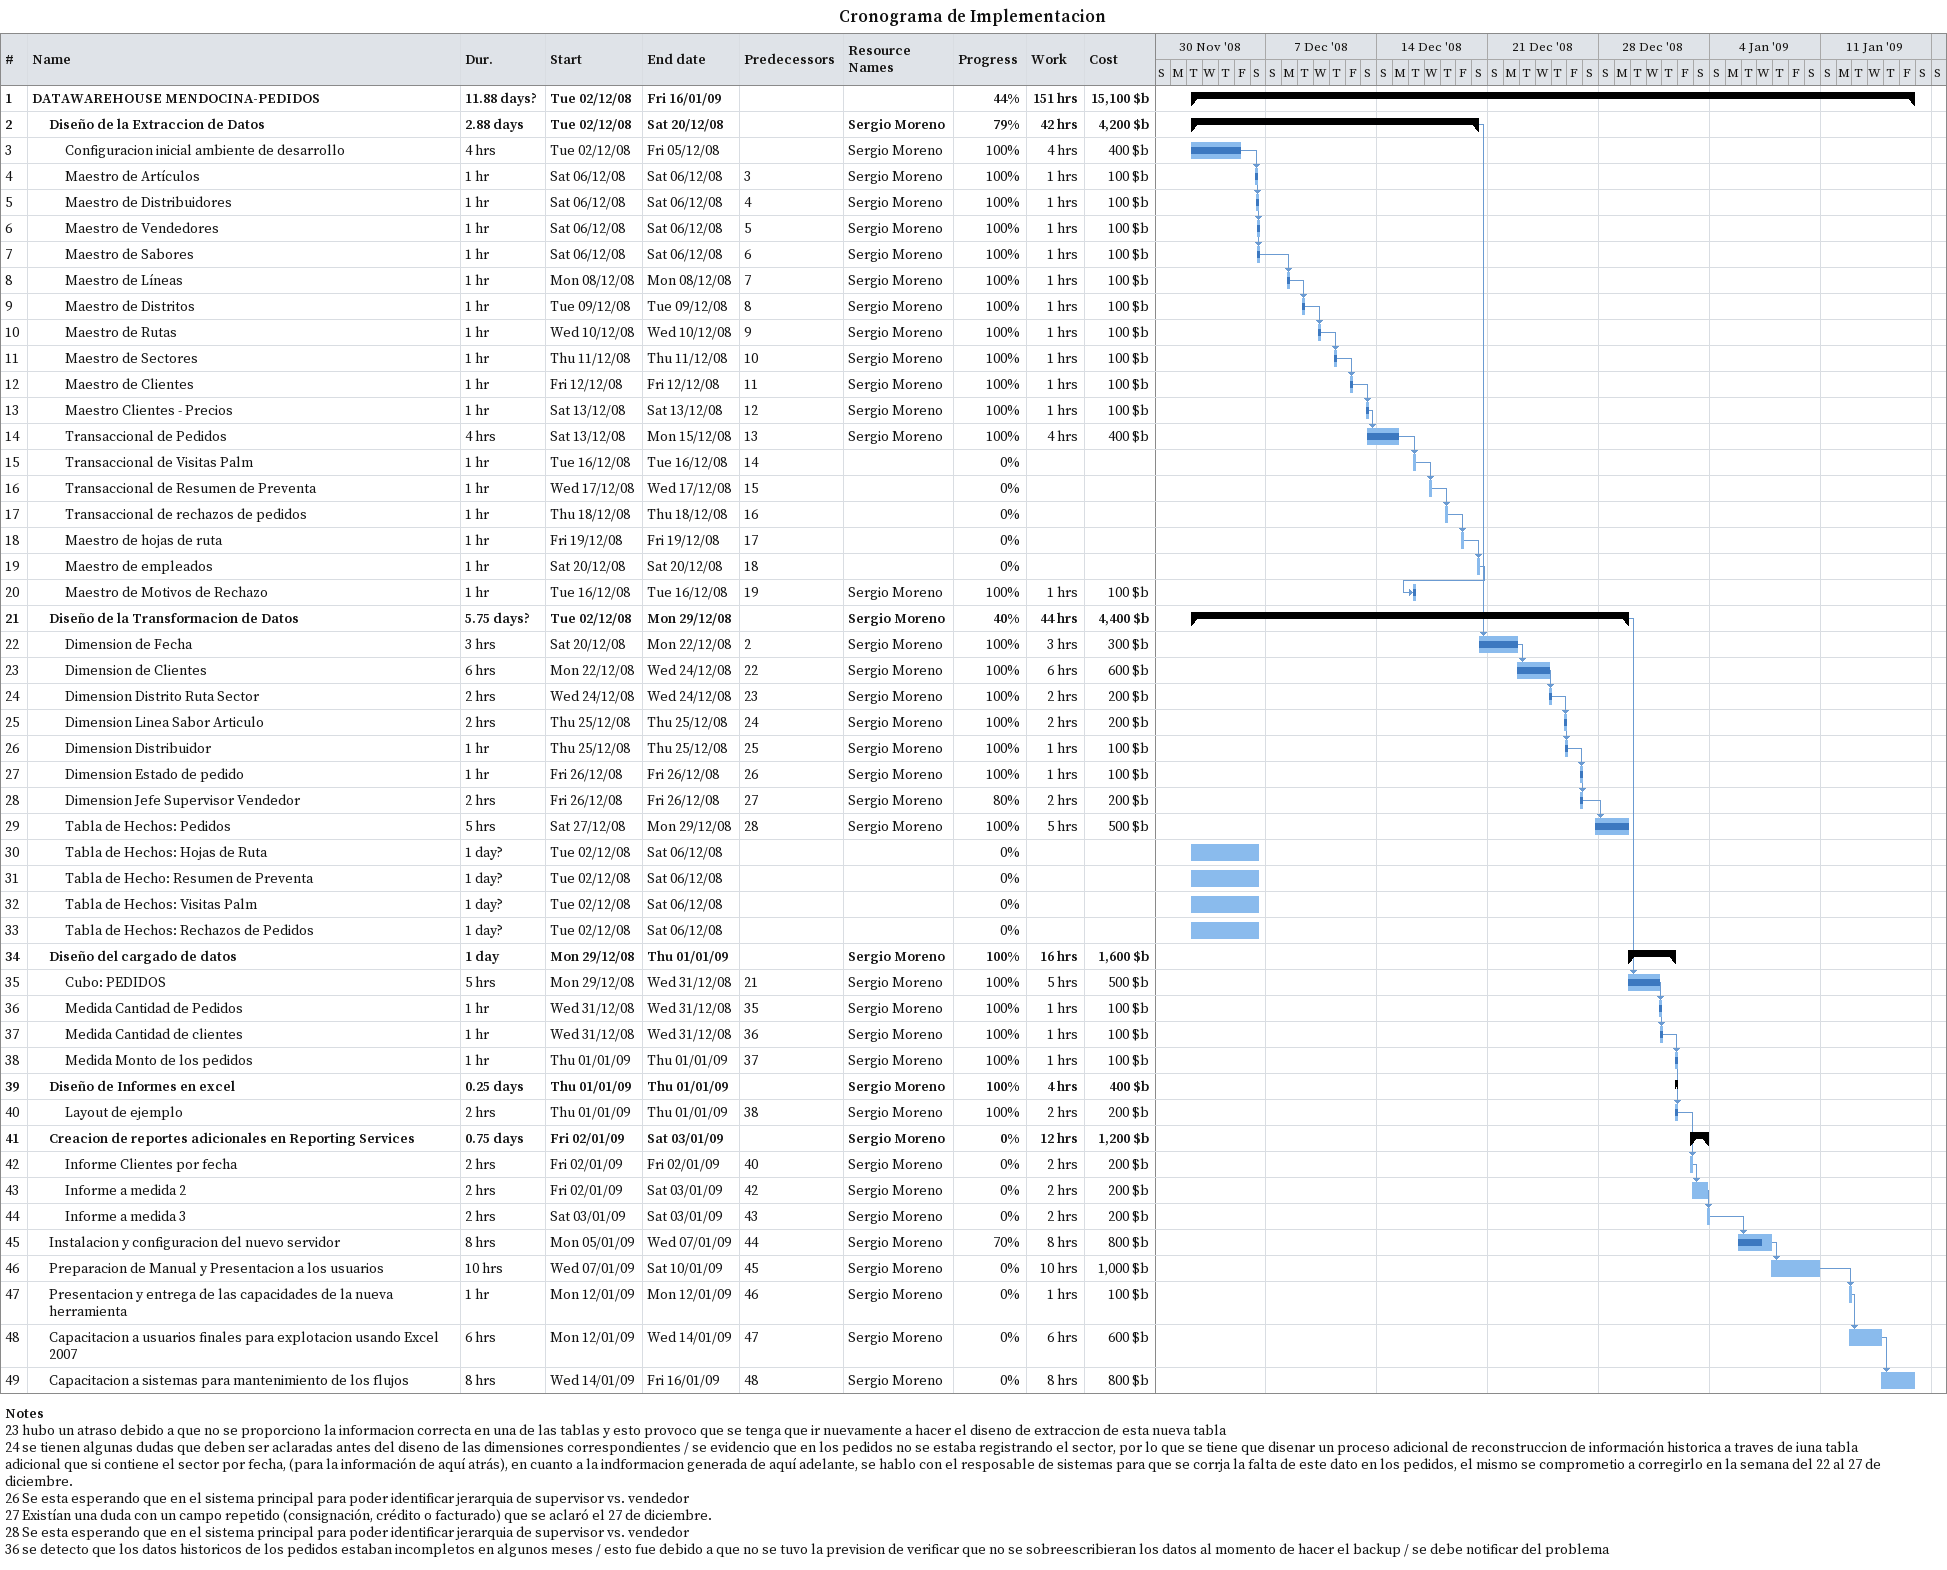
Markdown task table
Cronograma de Implementacion

| ID | Level | Task | Duration | Start | Finish | Predecessors | Resources | % complete | Work (h) | Cost ($b) |
|---|---|---|---|---|---|---|---|---|---|---|
| 1 | 1 | **DATAWAREHOUSE MENDOCINA-PEDIDOS** | 11.88d? | 2008-12-02 | 2009-01-16 |  |  | 44 | 151 | 15100 |
| 2 | 2 | **Diseño de la Extraccion de Datos** | 2.88d | 2008-12-02 | 2008-12-20 |  | Sergio Moreno | 79 | 42 | 4200 |
| 3 | 3 | Configuracion inicial ambiente de desarrollo | 4h | 2008-12-02 | 2008-12-05 |  | Sergio Moreno | 100 | 4 | 400 |
| 4 | 3 | Maestro de Artículos | 1h | 2008-12-06 | 2008-12-06 | 3 | Sergio Moreno | 100 | 1 | 100 |
| 5 | 3 | Maestro de Distribuidores | 1h | 2008-12-06 | 2008-12-06 | 4 | Sergio Moreno | 100 | 1 | 100 |
| 6 | 3 | Maestro de Vendedores | 1h | 2008-12-06 | 2008-12-06 | 5 | Sergio Moreno | 100 | 1 | 100 |
| 7 | 3 | Maestro de Sabores | 1h | 2008-12-06 | 2008-12-06 | 6 | Sergio Moreno | 100 | 1 | 100 |
| 8 | 3 | Maestro de Líneas | 1h | 2008-12-08 | 2008-12-08 | 7 | Sergio Moreno | 100 | 1 | 100 |
| 9 | 3 | Maestro de Distritos | 1h | 2008-12-09 | 2008-12-09 | 8 | Sergio Moreno | 100 | 1 | 100 |
| 10 | 3 | Maestro de Rutas | 1h | 2008-12-10 | 2008-12-10 | 9 | Sergio Moreno | 100 | 1 | 100 |
| 11 | 3 | Maestro de Sectores | 1h | 2008-12-11 | 2008-12-11 | 10 | Sergio Moreno | 100 | 1 | 100 |
| 12 | 3 | Maestro de Clientes | 1h | 2008-12-12 | 2008-12-12 | 11 | Sergio Moreno | 100 | 1 | 100 |
| 13 | 3 | Maestro Clientes - Precios | 1h | 2008-12-13 | 2008-12-13 | 12 | Sergio Moreno | 100 | 1 | 100 |
| 14 | 3 | Transaccional de Pedidos | 4h | 2008-12-13 | 2008-12-15 | 13 | Sergio Moreno | 100 | 4 | 400 |
| 15 | 3 | Transaccional de Visitas Palm | 1h | 2008-12-16 | 2008-12-16 | 14 |  | 0 |  |  |
| 16 | 3 | Transaccional de Resumen de Preventa | 1h | 2008-12-17 | 2008-12-17 | 15 |  | 0 |  |  |
| 17 | 3 | Transaccional de rechazos de pedidos | 1h | 2008-12-18 | 2008-12-18 | 16 |  | 0 |  |  |
| 18 | 3 | Maestro de hojas de ruta | 1h | 2008-12-19 | 2008-12-19 | 17 |  | 0 |  |  |
| 19 | 3 | Maestro de empleados | 1h | 2008-12-20 | 2008-12-20 | 18 |  | 0 |  |  |
| 20 | 3 | Maestro de Motivos de Rechazo | 1h | 2008-12-16 | 2008-12-16 | 19 | Sergio Moreno | 100 | 1 | 100 |
| 21 | 2 | **Diseño de la Transformacion de Datos** | 5.75d? | 2008-12-02 | 2008-12-29 |  | Sergio Moreno | 40 | 44 | 4400 |
| 22 | 3 | Dimension de Fecha | 3h | 2008-12-20 | 2008-12-22 | 2 | Sergio Moreno | 100 | 3 | 300 |
| 23 | 3 | Dimension de Clientes | 6h | 2008-12-22 | 2008-12-24 | 22 | Sergio Moreno | 100 | 6 | 600 |
| 24 | 3 | Dimension Distrito Ruta Sector | 2h | 2008-12-24 | 2008-12-24 | 23 | Sergio Moreno | 100 | 2 | 200 |
| 25 | 3 | Dimension Linea Sabor Articulo | 2h | 2008-12-25 | 2008-12-25 | 24 | Sergio Moreno | 100 | 2 | 200 |
| 26 | 3 | Dimension Distribuidor | 1h | 2008-12-25 | 2008-12-25 | 25 | Sergio Moreno | 100 | 1 | 100 |
| 27 | 3 | Dimension Estado de pedido | 1h | 2008-12-26 | 2008-12-26 | 26 | Sergio Moreno | 100 | 1 | 100 |
| 28 | 3 | Dimension Jefe Supervisor Vendedor | 2h | 2008-12-26 | 2008-12-26 | 27 | Sergio Moreno | 80 | 2 | 200 |
| 29 | 3 | Tabla de Hechos: Pedidos | 5h | 2008-12-27 | 2008-12-29 | 28 | Sergio Moreno | 100 | 5 | 500 |
| 30 | 3 | Tabla de Hechos: Hojas de Ruta | 1d? | 2008-12-02 | 2008-12-06 |  |  | 0 |  |  |
| 31 | 3 | Tabla de Hecho: Resumen de Preventa | 1d? | 2008-12-02 | 2008-12-06 |  |  | 0 |  |  |
| 32 | 3 | Tabla de Hechos: Visitas Palm | 1d? | 2008-12-02 | 2008-12-06 |  |  | 0 |  |  |
| 33 | 3 | Tabla de Hechos: Rechazos de Pedidos | 1d? | 2008-12-02 | 2008-12-06 |  |  | 0 |  |  |
| 34 | 2 | **Diseño del cargado de datos** | 1d | 2008-12-29 | 2009-01-01 |  | Sergio Moreno | 100 | 16 | 1600 |
| 35 | 3 | Cubo: PEDIDOS | 5h | 2008-12-29 | 2008-12-31 | 21 | Sergio Moreno | 100 | 5 | 500 |
| 36 | 3 | Medida Cantidad de Pedidos | 1h | 2008-12-31 | 2008-12-31 | 35 | Sergio Moreno | 100 | 1 | 100 |
| 37 | 3 | Medida Cantidad de clientes | 1h | 2008-12-31 | 2008-12-31 | 36 | Sergio Moreno | 100 | 1 | 100 |
| 38 | 3 | Medida Monto de los pedidos | 1h | 2009-01-01 | 2009-01-01 | 37 | Sergio Moreno | 100 | 1 | 100 |
| 39 | 2 | **Diseño de Informes en excel** | 0.25d | 2009-01-01 | 2009-01-01 |  | Sergio Moreno | 100 | 4 | 400 |
| 40 | 3 | Layout de ejemplo | 2h | 2009-01-01 | 2009-01-01 | 38 | Sergio Moreno | 100 | 2 | 200 |
| 41 | 2 | **Creacion de reportes adicionales en Reporting Services** | 0.75d | 2009-01-02 | 2009-01-03 |  | Sergio Moreno | 0 | 12 | 1200 |
| 42 | 3 | Informe Clientes por fecha | 2h | 2009-01-02 | 2009-01-02 | 40 | Sergio Moreno | 0 | 2 | 200 |
| 43 | 3 | Informe a medida 2 | 2h | 2009-01-02 | 2009-01-03 | 42 | Sergio Moreno | 0 | 2 | 200 |
| 44 | 3 | Informe a medida 3 | 2h | 2009-01-03 | 2009-01-03 | 43 | Sergio Moreno | 0 | 2 | 200 |
| 45 | 2 | Instalacion y configuracion del nuevo servidor | 8h | 2009-01-05 | 2009-01-07 | 44 | Sergio Moreno | 70 | 8 | 800 |
| 46 | 2 | Preparacion de Manual y Presentacion a los usuarios | 10h | 2009-01-07 | 2009-01-10 | 45 | Sergio Moreno | 0 | 10 | 1000 |
| 47 | 2 | Presentacion y entrega de las capacidades de la nueva herramienta | 1h | 2009-01-12 | 2009-01-12 | 46 | Sergio Moreno | 0 | 1 | 100 |
| 48 | 2 | Capacitacion a usuarios finales para explotacion usando Excel 2007 | 6h | 2009-01-12 | 2009-01-14 | 47 | Sergio Moreno | 0 | 6 | 600 |
| 49 | 2 | Capacitacion a sistemas para mantenimiento de los flujos | 8h | 2009-01-14 | 2009-01-16 | 48 | Sergio Moreno | 0 | 8 | 800 |

Notes
- 23: hubo un atraso debido a que no se proporciono la informacion correcta en una de las tablas y esto provoco que se tenga que ir nuevamente a hacer el diseno de extraccion de esta nueva tabla
- 24: se tienen algunas dudas que deben ser aclaradas antes del diseno de las dimensiones correspondientes / se evidencio que en los pedidos no se estaba registrando el sector, por lo que se tiene que disenar un proceso adicional de reconstruccion de información historica a traves de iuna tabla adicional que si contiene el sector por fecha, (para la información de aquí atrás), en cuanto a la indformacion generada de aquí adelante, se hablo con el resposable de sistemas para que se corrja la falta de este dato en los pedidos, el mismo se comprometio a corregirlo en la semana del 22 al 27 de diciembre.
- 26: Se esta esperando que en el sistema principal para poder identificar jerarquia de supervisor vs. vendedor
- 27: Existían una duda con un campo repetido (consignación, crédito o facturado) que se aclaró el 27 de diciembre.
- 28: Se esta esperando que en el sistema principal para poder identificar jerarquia de supervisor vs. vendedor
- 36: se detecto que los datos historicos de los pedidos estaban incompletos en algunos meses / esto fue debido a que no se tuvo la prevision de verificar que no se sobreescribieran los datos al momento de hacer el backup / se debe notificar del problema
